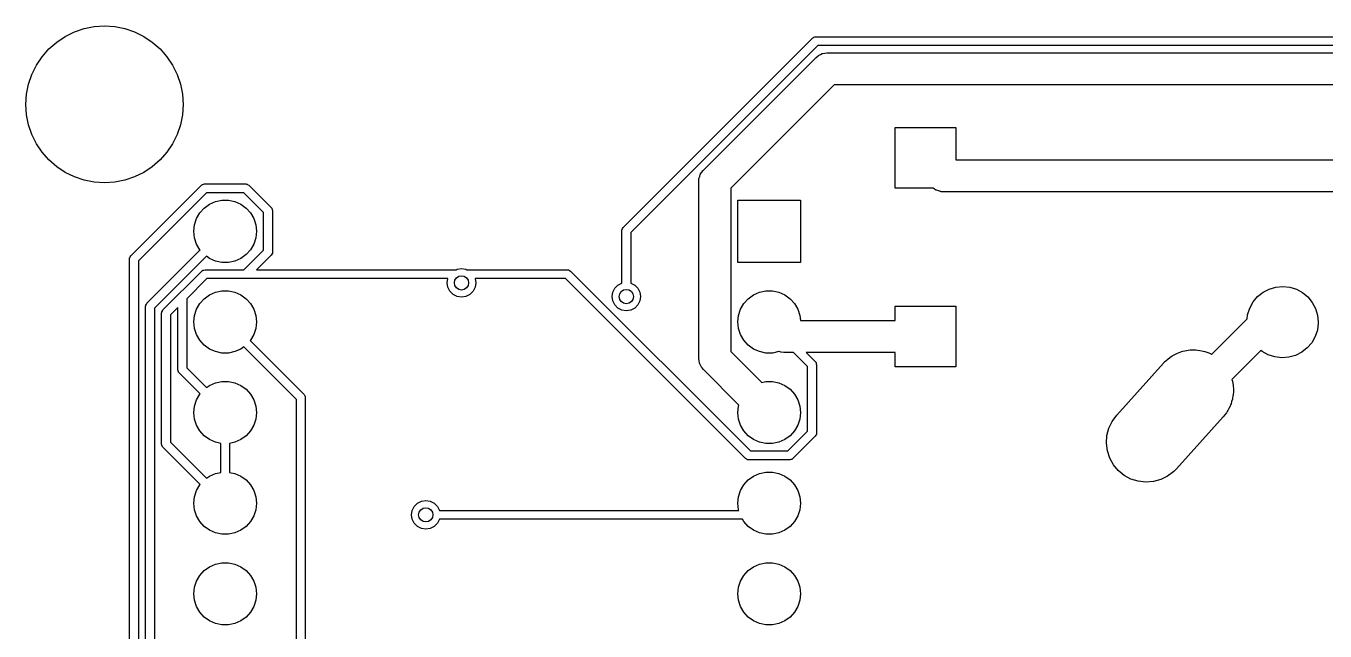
# Model space of a CAD drawing. Extents: x 124.3 to 210.2, y -114.7 to -26.3.
# Drawn here: x 124.3 to 160.69, y -43.26 to -26.3 of the extents above; entities that cross this region are included whole.
import ezdxf

# ---------------------------------------------------------------- set-up
doc = ezdxf.new("R2010")
doc.units = 0
doc.layers.add('BLACK', color=7, linetype='CONTINUOUS')

msp = doc.modelspace()

# ---------------------------------------------------------------- linework, layer by layer
at = {"layer": 'BLACK', "linetype": 'CONTINUOUS'}
for p, q in [((125.4, -26.5947), (125.658, -26.4675)), ((125.658, -26.4675), (125.931, -26.375)), ((125.931, -26.375), (126.213, -26.3188)), ((126.213, -26.3188), (126.5, -26.3)), ((126.5, -26.3), (126.787, -26.3188)), ((126.787, -26.3188), (127.069, -26.375)), ((127.069, -26.375), (127.342, -26.4675)), ((127.342, -26.4675), (127.6, -26.5947)), ((124.944, -26.9444), (125.161, -26.7546)), ((125.161, -26.7546), (125.4, -26.5947)), ((127.6, -26.5947), (127.839, -26.7546)), ((127.839, -26.7546), (128.056, -26.9444)), ((141.028, -31.9503), (146.342, -26.6366)), ((146.482, -26.85), (141.242, -32.0905)), ((146.342, -26.6366), (146.36, -26.6233)), ((146.36, -26.6233), (146.363, -26.6198)), ((146.363, -26.6198), (146.366, -26.619)), ((146.366, -26.619), (146.371, -26.6151)), ((146.371, -26.6151), (146.401, -26.6087)), ((146.401, -26.6087), (146.43, -26.6)), ((146.43, -26.6), (201.191, -26.6)), ((201.139, -26.85), (146.482, -26.85)), ((124.595, -27.4), (124.755, -27.1607)), ((124.755, -27.1607), (124.944, -26.9444)), ((128.056, -26.9444), (128.245, -27.1607)), ((128.245, -27.1607), (128.405, -27.4)), ((143.276, -30.3395), (146.433, -27.1818)), ((146.433, -27.1818), (146.487, -27.1359)), ((146.487, -27.1359), (146.493, -27.1327)), ((146.493, -27.1327), (146.498, -27.1278)), ((146.498, -27.1278), (146.552, -27.1019)), ((146.552, -27.1019), (146.606, -27.0743)), ((146.606, -27.0743), (146.613, -27.073)), ((146.613, -27.073), (146.619, -27.0699)), ((146.619, -27.0699), (146.678, -27.061)), ((146.678, -27.061), (146.737, -27.0502)), ((146.737, -27.0502), (146.744, -27.0511)), ((146.744, -27.0511), (146.751, -27.05)), ((146.751, -27.05), (200.87, -27.05)), ((124.467, -27.6581), (124.595, -27.4)), ((128.405, -27.4), (128.533, -27.6581)), ((124.319, -28.2128), (124.375, -27.9306)), ((124.375, -27.9306), (124.467, -27.6581)), ((128.533, -27.6581), (128.625, -27.9306)), ((128.625, -27.9306), (128.681, -28.2128)), ((146.938, -27.95), (144.044, -30.8441)), ((200.684, -27.95), (146.938, -27.95)), ((124.3, -28.5), (124.319, -28.2128)), ((128.681, -28.2128), (128.7, -28.5)), ((124.319, -28.7872), (124.3, -28.5)), ((128.7, -28.5), (128.681, -28.7872)), ((124.375, -29.0694), (124.319, -28.7872)), ((124.467, -29.3419), (124.375, -29.0694)), ((128.625, -29.0694), (128.533, -29.3419)), ((128.681, -28.7872), (128.625, -29.0694)), ((124.595, -29.6), (124.467, -29.3419)), ((128.533, -29.3419), (128.405, -29.6)), ((148.65, -30.85), (148.65, -29.15)), ((148.65, -29.15), (150.35, -29.15)), ((150.35, -29.15), (150.35, -30.05)), ((124.755, -29.8393), (124.595, -29.6)), ((128.405, -29.6), (128.245, -29.8393)), ((124.944, -30.0556), (124.755, -29.8393)), ((125.161, -30.2454), (124.944, -30.0556)), ((128.056, -30.0556), (127.839, -30.2454)), ((128.245, -29.8393), (128.056, -30.0556)), ((150.35, -30.05), (178.056, -30.05)), ((125.4, -30.4053), (125.161, -30.2454)), ((125.658, -30.5325), (125.4, -30.4053)), ((125.931, -30.625), (125.658, -30.5325)), ((127.342, -30.5325), (127.069, -30.625)), ((127.6, -30.4053), (127.342, -30.5325)), ((127.839, -30.2454), (127.6, -30.4053)), ((143.152, -30.5734), (143.172, -30.5168)), ((143.172, -30.5168), (143.19, -30.4597)), ((143.19, -30.4597), (143.194, -30.4539)), ((143.194, -30.4539), (143.196, -30.4471)), ((143.196, -30.4471), (143.232, -30.3989)), ((143.232, -30.3989), (143.266, -30.3497)), ((143.266, -30.3497), (143.271, -30.3452)), ((143.271, -30.3452), (143.276, -30.3395)), ((126.213, -30.6812), (125.931, -30.625)), ((126.5, -30.7), (126.213, -30.6812)), ((126.787, -30.6812), (126.5, -30.7)), ((127.069, -30.625), (126.787, -30.6812)), ((127.237, -32.7427), (129.215, -30.7643)), ((129.215, -30.7643), (129.233, -30.751)), ((129.233, -30.751), (129.236, -30.7475)), ((129.236, -30.7475), (129.239, -30.7467)), ((129.239, -30.7467), (129.244, -30.7428)), ((129.244, -30.7428), (129.274, -30.7364)), ((129.274, -30.7364), (129.303, -30.7277)), ((129.303, -30.7277), (130.457, -30.7277)), ((130.457, -30.7277), (130.479, -30.7309)), ((130.479, -30.7309), (130.483, -30.7306)), ((130.483, -30.7306), (130.486, -30.7319)), ((130.486, -30.7319), (130.492, -30.7328)), ((130.492, -30.7328), (130.518, -30.7495)), ((130.518, -30.7495), (130.545, -30.7643)), ((130.545, -30.7643), (131.17, -31.389)), ((143.144, -30.6577), (143.149, -30.5873)), ((143.144, -35.6077), (143.144, -30.6577)), ((143.149, -30.5873), (143.151, -30.5805)), ((143.151, -30.5805), (143.152, -30.5734)), ((144.044, -30.8441), (144.044, -35.4213)), ((149.724, -30.85), (148.65, -30.85)), ((149.741, -30.8621), (149.724, -30.85)), ((149.789, -30.8977), (149.741, -30.8621)), ((149.796, -30.9001), (149.789, -30.8977)), ((149.802, -30.9041), (149.796, -30.9001)), ((149.859, -30.9222), (149.802, -30.9041)), ((149.916, -30.942), (149.859, -30.9222)), ((129.355, -30.9777), (127.45, -32.8829)), ((130.405, -30.9777), (129.355, -30.9777)), ((129.442, -31.2951), (129.609, -31.2206)), ((129.609, -31.2206), (129.788, -31.1825)), ((129.788, -31.1825), (129.972, -31.1825)), ((129.972, -31.1825), (130.151, -31.2206)), ((130.151, -31.2206), (130.318, -31.2951)), ((130.956, -31.5292), (130.405, -30.9777)), ((144.244, -32.9303), (144.244, -31.1777)), ((144.244, -31.1777), (145.996, -31.1777)), ((145.996, -31.1777), (145.996, -32.9303)), ((149.923, -30.9423), (149.916, -30.942)), ((149.93, -30.9445), (149.923, -30.9423)), ((150, -30.95), (149.93, -30.9445)), ((178.242, -30.95), (150, -30.95)), ((129.079, -31.6976), (129.171, -31.5389)), ((129.171, -31.5389), (129.294, -31.4028)), ((129.294, -31.4028), (129.442, -31.2951)), ((130.318, -31.2951), (130.466, -31.4028)), ((130.466, -31.4028), (130.589, -31.5389)), ((130.589, -31.5389), (130.681, -31.6976)), ((130.956, -32.5788), (130.956, -31.5292)), ((131.17, -31.389), (131.183, -31.4068)), ((131.183, -31.4068), (131.186, -31.4098)), ((131.186, -31.4098), (131.187, -31.4125)), ((131.187, -31.4125), (131.191, -31.4177)), ((131.191, -31.4177), (131.198, -31.4478)), ((131.198, -31.4478), (131.206, -31.4774)), ((131.206, -31.4774), (131.206, -32.6306)), ((129.004, -32.054), (129.023, -31.8718)), ((129.023, -31.8718), (129.079, -31.6976)), ((130.681, -31.6976), (130.737, -31.8718)), ((130.737, -31.8718), (130.756, -32.054)), ((140.992, -32.0387), (140.995, -32.0166)), ((140.995, -32.012), (140.996, -32.0096)), ((140.995, -32.0166), (140.995, -32.012)), ((140.996, -32.0096), (140.997, -32.0032)), ((140.997, -32.0032), (141.014, -31.9773)), ((141.014, -31.9773), (141.028, -31.9503)), ((129.023, -32.2362), (129.004, -32.054)), ((129.079, -32.4104), (129.023, -32.2362)), ((130.737, -32.2362), (130.681, -32.4104)), ((130.756, -32.054), (130.737, -32.2362)), ((140.992, -33.5036), (140.992, -32.0387)), ((141.242, -32.0905), (141.242, -33.5036)), ((127.222, -32.7697), (127.237, -32.7427)), ((127.687, -34.0706), (129.179, -32.5781)), ((129.171, -32.5691), (129.079, -32.4104)), ((129.179, -32.5781), (129.171, -32.5691)), ((130.466, -32.7052), (130.318, -32.8129)), ((130.405, -33.1303), (130.956, -32.5788)), ((130.589, -32.5691), (130.466, -32.7052)), ((130.681, -32.4104), (130.589, -32.5691)), ((131.17, -32.719), (130.758, -33.1303)), ((131.184, -32.692), (131.17, -32.719)), ((131.201, -32.6661), (131.184, -32.692)), ((131.202, -32.6597), (131.201, -32.6661)), ((131.203, -32.6573), (131.202, -32.6597)), ((131.206, -32.6306), (131.203, -32.6527)), ((131.203, -32.6527), (131.203, -32.6573)), ((127.2, -32.8311), (127.203, -32.8091)), ((127.2, -106.11), (127.2, -32.8311)), ((127.203, -32.8045), (127.204, -32.802)), ((127.203, -32.8091), (127.203, -32.8045)), ((127.204, -32.802), (127.205, -32.7956)), ((127.205, -32.7956), (127.222, -32.7697)), ((127.45, -32.8829), (127.45, -106.058)), ((129.358, -32.7523), (127.9, -34.2108)), ((129.442, -32.8129), (129.358, -32.7523)), ((129.609, -32.8874), (129.442, -32.8129)), ((129.788, -32.9255), (129.609, -32.8874)), ((129.972, -32.9255), (129.788, -32.9255)), ((130.151, -32.8874), (129.972, -32.9255)), ((130.318, -32.8129), (130.151, -32.8874)), ((136.376, -33.1196), (136.5, -33.1)), ((136.5, -33.1), (136.624, -33.1196)), ((145.996, -32.9303), (144.244, -32.9303)), ((128.137, -34.257), (129.227, -33.1669)), ((129.367, -33.3803), (128.804, -33.9435)), ((129.227, -33.1669), (129.245, -33.1536)), ((129.245, -33.1536), (129.248, -33.1501)), ((129.248, -33.1501), (129.25, -33.1493)), ((129.25, -33.1493), (129.255, -33.1454)), ((129.255, -33.1454), (129.268, -33.1428)), ((129.268, -33.1428), (129.286, -33.139)), ((129.286, -33.139), (129.315, -33.1303)), ((129.315, -33.1303), (130.405, -33.1303)), ((136.119, -33.3803), (129.367, -33.3803)), ((130.758, -33.1303), (136.355, -33.1303)), ((136.1, -33.5), (136.119, -33.3803)), ((136.355, -33.1303), (136.376, -33.1196)), ((136.624, -33.1196), (136.645, -33.1303)), ((136.645, -33.1303), (139.463, -33.1303)), ((139.412, -33.3803), (136.881, -33.3803)), ((136.881, -33.3803), (136.9, -33.5)), ((144.455, -38.4237), (139.412, -33.3803)), ((139.463, -33.1303), (139.485, -33.1335)), ((139.485, -33.1335), (139.49, -33.1332)), ((139.49, -33.1332), (139.492, -33.1345)), ((139.492, -33.1345), (139.499, -33.1354)), ((139.499, -33.1354), (139.525, -33.1521)), ((139.525, -33.1521), (139.552, -33.1669)), ((139.552, -33.1669), (144.595, -38.2103)), ((129.294, -33.9428), (129.442, -33.8351)), ((129.442, -33.8351), (129.609, -33.7606)), ((129.609, -33.7606), (129.788, -33.7225)), ((129.788, -33.7225), (129.972, -33.7225)), ((129.972, -33.7225), (130.151, -33.7606)), ((130.151, -33.7606), (130.318, -33.8351)), ((130.318, -33.8351), (130.466, -33.9428)), ((136.12, -33.6236), (136.1, -33.5)), ((136.176, -33.7351), (136.12, -33.6236)), ((136.265, -33.8236), (136.176, -33.7351)), ((136.376, -33.8804), (136.265, -33.8236)), ((136.735, -33.8236), (136.624, -33.8804)), ((136.824, -33.7351), (136.735, -33.8236)), ((136.88, -33.6236), (136.824, -33.7351)), ((136.9, -33.5), (136.88, -33.6236)), ((140.717, -33.8833), (140.736, -33.7597)), ((140.736, -33.7597), (140.793, -33.6482)), ((140.793, -33.6482), (140.882, -33.5597)), ((140.882, -33.5597), (140.992, -33.5036)), ((141.242, -33.5036), (141.352, -33.5597)), ((141.352, -33.5597), (141.44, -33.6482)), ((141.44, -33.6482), (141.497, -33.7597)), ((141.497, -33.7597), (141.517, -33.8833)), ((144.534, -33.9428), (144.682, -33.8351)), ((144.682, -33.8351), (144.849, -33.7606)), ((144.849, -33.7606), (145.028, -33.7225)), ((145.028, -33.7225), (145.212, -33.7225)), ((145.212, -33.7225), (145.391, -33.7606)), ((145.391, -33.7606), (145.558, -33.8351)), ((145.558, -33.8351), (145.706, -33.9428)), ((158.8, -33.8855), (158.952, -33.7632)), ((158.952, -33.7632), (159.125, -33.6728)), ((159.125, -33.6728), (159.313, -33.6177)), ((159.313, -33.6177), (159.507, -33.6)), ((159.507, -33.6), (159.701, -33.6204)), ((159.701, -33.6204), (159.888, -33.6781)), ((159.888, -33.6781), (160.059, -33.771)), ((160.059, -33.771), (160.21, -33.8954)), ((127.65, -34.159), (127.653, -34.137)), ((127.65, -103.141), (127.65, -34.159)), ((127.653, -34.1324), (127.654, -34.1299)), ((127.653, -34.137), (127.653, -34.1324)), ((127.654, -34.1299), (127.655, -34.1235)), ((127.655, -34.1235), (127.672, -34.0976)), ((127.672, -34.0976), (127.687, -34.0706)), ((128.554, -34.1935), (128.35, -34.3972)), ((128.554, -35.9327), (128.554, -34.1935)), ((128.804, -33.9435), (128.804, -35.8809)), ((129.079, -34.2376), (129.171, -34.0789)), ((129.171, -34.0789), (129.294, -33.9428)), ((130.466, -33.9428), (130.589, -34.0789)), ((130.589, -34.0789), (130.681, -34.2376)), ((136.5, -33.9), (136.376, -33.8804)), ((136.624, -33.8804), (136.5, -33.9)), ((140.736, -34.0069), (140.717, -33.8833)), ((140.793, -34.1184), (140.736, -34.0069)), ((140.882, -34.2069), (140.793, -34.1184)), ((141.44, -34.1184), (141.352, -34.2069)), ((141.497, -34.0069), (141.44, -34.1184)), ((141.517, -33.8833), (141.497, -34.0069)), ((144.319, -34.2376), (144.411, -34.0789)), ((144.411, -34.0789), (144.534, -33.9428)), ((145.706, -33.9428), (145.829, -34.0789)), ((145.829, -34.0789), (145.921, -34.2376)), ((148.65, -34.55), (148.65, -34.15)), ((148.65, -34.15), (150.35, -34.15)), ((150.35, -34.15), (150.35, -35.85)), ((158.581, -34.2061), (158.675, -34.035)), ((158.675, -34.035), (158.8, -33.8855)), ((160.21, -33.8954), (160.333, -34.0466)), ((160.333, -34.0466), (160.425, -34.2189)), ((127.9, -34.2108), (127.9, -103.089)), ((128.1, -34.3454), (128.103, -34.3234)), ((128.1, -38.019), (128.1, -34.3454)), ((128.103, -34.3188), (128.104, -34.3163)), ((128.103, -34.3234), (128.103, -34.3188)), ((128.104, -34.3163), (128.105, -34.3099)), ((128.105, -34.3099), (128.122, -34.284)), ((128.122, -34.284), (128.137, -34.257)), ((128.35, -34.3972), (128.35, -37.9672)), ((129.004, -34.594), (129.023, -34.4118)), ((129.023, -34.4118), (129.079, -34.2376)), ((130.681, -34.2376), (130.737, -34.4118)), ((130.737, -34.4118), (130.756, -34.594)), ((140.993, -34.2637), (140.882, -34.2069)), ((141.117, -34.2833), (140.993, -34.2637)), ((141.24, -34.2637), (141.117, -34.2833)), ((141.352, -34.2069), (141.24, -34.2637)), ((144.244, -34.594), (144.263, -34.4118)), ((144.263, -34.4118), (144.319, -34.2376)), ((145.921, -34.2376), (145.977, -34.4118)), ((145.977, -34.4118), (145.992, -34.55)), ((145.992, -34.55), (148.65, -34.55)), ((157.514, -35.4996), (158.509, -34.5043)), ((158.509, -34.5043), (158.522, -34.3921)), ((158.522, -34.3921), (158.581, -34.2061)), ((160.425, -34.2189), (160.481, -34.4058)), ((160.481, -34.4058), (160.5, -34.6)), ((129.023, -34.7762), (129.004, -34.594)), ((129.079, -34.9504), (129.023, -34.7762)), ((130.737, -34.7762), (130.681, -34.9504)), ((130.756, -34.594), (130.737, -34.7762)), ((144.263, -34.7762), (144.244, -34.594)), ((144.319, -34.9504), (144.263, -34.7762)), ((160.475, -34.8215), (160.414, -35.0067)), ((160.5, -34.6279), (160.475, -34.8215)), ((160.5, -34.6), (160.5, -34.6279)), ((129.171, -35.1091), (129.079, -34.9504)), ((129.294, -35.2452), (129.171, -35.1091)), ((129.442, -35.3529), (129.294, -35.2452)), ((130.402, -35.2923), (130.318, -35.3529)), ((131.875, -36.7658), (130.402, -35.2923)), ((130.589, -35.1091), (130.581, -35.1181)), ((130.581, -35.1181), (132.088, -36.6256)), ((130.681, -34.9504), (130.589, -35.1091)), ((144.411, -35.1091), (144.319, -34.9504)), ((144.534, -35.2452), (144.411, -35.1091)), ((144.682, -35.3529), (144.534, -35.2452)), ((160.317, -35.1764), (160.19, -35.3242)), ((160.414, -35.0067), (160.317, -35.1764)), ((129.609, -35.4274), (129.442, -35.3529)), ((129.788, -35.4655), (129.609, -35.4274)), ((129.972, -35.4655), (129.788, -35.4655)), ((130.151, -35.4274), (129.972, -35.4655)), ((130.318, -35.3529), (130.151, -35.4274)), ((143.145, -35.6148), (143.144, -35.6077)), ((143.144, -35.6218), (143.145, -35.6148)), ((143.155, -35.6808), (143.144, -35.6218)), ((144.044, -35.4213), (144.91, -36.2877)), ((144.849, -35.4274), (144.682, -35.3529)), ((145.028, -35.4655), (144.849, -35.4274)), ((145.212, -35.4655), (145.028, -35.4655)), ((145.391, -35.4274), (145.212, -35.4655)), ((145.395, -35.4256), (145.391, -35.4274)), ((145.442, -35.442), (145.395, -35.4256)), ((145.449, -35.4423), (145.442, -35.442)), ((145.456, -35.4445), (145.449, -35.4423)), ((145.526, -35.45), (145.456, -35.4445)), ((145.799, -35.45), (145.526, -35.45)), ((146.196, -35.8471), (145.799, -35.45)), ((148.65, -35.45), (146.153, -35.45)), ((146.153, -35.45), (146.41, -35.7069)), ((148.65, -35.85), (148.65, -35.45)), ((156.24, -35.6706), (156.289, -35.6338)), ((156.289, -35.6338), (156.339, -35.5899)), ((156.339, -35.5899), (156.377, -35.5671)), ((156.377, -35.5671), (156.411, -35.5418)), ((156.411, -35.5418), (156.462, -35.5165)), ((156.462, -35.5165), (156.516, -35.4846)), ((156.516, -35.4846), (156.561, -35.4678)), ((156.561, -35.4678), (156.602, -35.4476)), ((156.602, -35.4476), (156.654, -35.4334)), ((156.654, -35.4334), (156.709, -35.4133)), ((156.709, -35.4133), (156.761, -35.4044)), ((156.761, -35.4044), (156.809, -35.3914)), ((156.809, -35.3914), (156.859, -35.3876)), ((156.859, -35.3876), (156.912, -35.3785)), ((156.912, -35.3785), (156.969, -35.3792)), ((156.969, -35.3792), (157.022, -35.3752)), ((157.022, -35.3752), (157.068, -35.3805)), ((157.068, -35.3805), (157.118, -35.3812)), ((157.118, -35.3812), (157.178, -35.3931)), ((157.178, -35.3931), (157.234, -35.3996)), ((157.234, -35.3996), (157.275, -35.4124)), ((157.275, -35.4124), (157.32, -35.4213)), ((157.32, -35.4213), (157.381, -35.4457)), ((157.381, -35.4457), (157.438, -35.4637)), ((157.438, -35.4637), (157.472, -35.4822)), ((157.472, -35.4822), (157.511, -35.4976)), ((157.511, -35.4976), (157.514, -35.4996)), ((158.895, -35.3917), (158.082, -36.2047)), ((158.929, -35.4211), (158.895, -35.3917)), ((159.1, -35.5164), (158.929, -35.4211)), ((159.285, -35.5767), (159.1, -35.5164)), ((159.479, -35.5998), (159.285, -35.5767)), ((159.674, -35.5848), (159.479, -35.5998)), ((159.862, -35.5323), (159.674, -35.5848)), ((160.036, -35.4443), (159.862, -35.5323)), ((160.19, -35.3242), (160.036, -35.4443)), ((128.562, -35.9622), (128.554, -35.9327)), ((128.569, -35.9923), (128.562, -35.9622)), ((128.573, -35.9975), (128.569, -35.9923)), ((128.574, -36.0002), (128.573, -35.9975)), ((128.577, -36.0033), (128.574, -36.0002)), ((128.59, -36.0211), (128.577, -36.0033)), ((129.179, -36.6099), (128.59, -36.0211)), ((128.804, -35.8809), (129.358, -36.4357)), ((143.164, -35.74), (143.155, -35.6808)), ((143.167, -35.7464), (143.164, -35.74)), ((143.168, -35.7535), (143.167, -35.7464)), ((143.196, -35.8066), (143.168, -35.7535)), ((143.222, -35.8606), (143.196, -35.8066)), ((143.226, -35.8659), (143.222, -35.8606)), ((143.23, -35.8722), (143.226, -35.8659)), ((143.276, -35.9259), (143.23, -35.8722)), ((144.272, -36.9227), (143.276, -35.9259)), ((146.196, -37.6588), (146.196, -35.8471)), ((146.41, -35.7069), (146.423, -35.7248)), ((146.423, -35.7248), (146.426, -35.7278)), ((146.426, -35.7278), (146.427, -35.7305)), ((146.427, -35.7305), (146.431, -35.7357)), ((146.431, -35.7357), (146.438, -35.7658)), ((146.438, -35.7658), (146.446, -35.7953)), ((146.446, -35.7953), (146.446, -37.7106)), ((150.35, -35.85), (148.65, -35.85)), ((154.853, -37.2087), (156.163, -35.7487)), ((156.163, -35.7487), (156.178, -35.7332)), ((156.178, -35.7332), (156.184, -35.7256)), ((156.184, -35.7256), (156.195, -35.7155)), ((156.195, -35.7155), (156.24, -35.6706)), ((129.358, -36.4357), (129.442, -36.3751)), ((129.442, -36.3751), (129.609, -36.3006)), ((129.609, -36.3006), (129.788, -36.2625)), ((129.788, -36.2625), (129.972, -36.2625)), ((129.972, -36.2625), (130.151, -36.3006)), ((130.151, -36.3006), (130.318, -36.3751)), ((130.318, -36.3751), (130.466, -36.4828)), ((144.91, -36.2877), (145.028, -36.2625)), ((145.028, -36.2625), (145.212, -36.2625)), ((145.212, -36.2625), (145.391, -36.3006)), ((145.391, -36.3006), (145.558, -36.3751)), ((145.558, -36.3751), (145.706, -36.4828)), ((158.082, -36.2047), (158.098, -36.2546)), ((158.098, -36.2546), (158.1, -36.2746)), ((158.1, -36.2746), (158.106, -36.295)), ((158.106, -36.295), (158.115, -36.3903)), ((129.079, -36.7776), (129.171, -36.6189)), ((129.171, -36.6189), (129.179, -36.6099)), ((130.466, -36.4828), (130.589, -36.6189)), ((130.589, -36.6189), (130.681, -36.7776)), ((132.088, -36.6256), (132.102, -36.6434)), ((132.102, -36.6434), (132.105, -36.6465)), ((132.105, -36.6465), (132.106, -36.6492)), ((132.106, -36.6492), (132.11, -36.6544)), ((132.11, -36.6544), (132.116, -36.6845)), ((132.116, -36.6845), (132.125, -36.714)), ((132.125, -36.714), (132.125, -45.6203)), ((145.706, -36.4828), (145.829, -36.6189)), ((145.829, -36.6189), (145.921, -36.7776)), ((158.1, -36.7194), (158.094, -36.7626)), ((158.111, -36.6799), (158.1, -36.7194)), ((158.114, -36.6219), (158.111, -36.6799)), ((158.123, -36.5589), (158.114, -36.6219)), ((158.115, -36.3903), (158.124, -36.4666)), ((158.124, -36.4666), (158.123, -36.4829)), ((158.123, -36.4829), (158.125, -36.5)), ((158.125, -36.5), (158.123, -36.5589)), ((129.004, -37.134), (129.023, -36.9518)), ((129.023, -36.9518), (129.079, -36.7776)), ((130.681, -36.7776), (130.737, -36.9518)), ((130.737, -36.9518), (130.756, -37.134)), ((131.875, -45.6203), (131.875, -36.7658)), ((144.244, -37.134), (144.263, -36.9518)), ((144.263, -36.9518), (144.272, -36.9227)), ((145.921, -36.7776), (145.977, -36.9518)), ((145.977, -36.9518), (145.996, -37.134)), ((157.944, -37.1063), (157.927, -37.1372)), ((157.964, -37.0794), (157.944, -37.1063)), ((157.992, -37.0209), (157.964, -37.0794)), ((158.028, -36.9576), (157.992, -37.0209)), ((158.04, -36.9201), (158.028, -36.9576)), ((158.056, -36.8866), (158.04, -36.9201)), ((158.072, -36.8271), (158.056, -36.8866)), ((158.094, -36.7626), (158.072, -36.8271)), ((129.023, -37.3162), (129.004, -37.134)), ((129.079, -37.4904), (129.023, -37.3162)), ((130.737, -37.3162), (130.681, -37.4904)), ((130.756, -37.134), (130.737, -37.3162)), ((144.263, -37.3162), (144.244, -37.134)), ((144.319, -37.4904), (144.263, -37.3162)), ((145.977, -37.3162), (145.921, -37.4904)), ((145.996, -37.134), (145.977, -37.3162)), ((154.634, -37.5734), (154.726, -37.3806)), ((154.726, -37.3806), (154.853, -37.2087)), ((157.837, -37.2513), (156.527, -38.7113)), ((157.878, -37.1966), (157.837, -37.2513)), ((157.927, -37.1372), (157.878, -37.1966)), ((129.171, -37.6491), (129.079, -37.4904)), ((129.294, -37.7852), (129.171, -37.6491)), ((129.442, -37.8929), (129.294, -37.7852)), ((130.466, -37.7852), (130.318, -37.8929)), ((130.589, -37.6491), (130.466, -37.7852)), ((130.681, -37.4904), (130.589, -37.6491)), ((144.411, -37.6491), (144.319, -37.4904)), ((144.534, -37.7852), (144.411, -37.6491)), ((144.682, -37.8929), (144.534, -37.7852)), ((145.706, -37.7852), (145.558, -37.8929)), ((145.645, -38.2103), (146.196, -37.6588)), ((145.829, -37.6491), (145.706, -37.7852)), ((146.41, -37.799), (145.785, -38.4237)), ((145.921, -37.4904), (145.829, -37.6491)), ((146.424, -37.772), (146.41, -37.799)), ((146.441, -37.7461), (146.424, -37.772)), ((146.442, -37.7397), (146.441, -37.7461)), ((146.443, -37.7373), (146.442, -37.7397)), ((146.446, -37.7106), (146.443, -37.7327)), ((146.443, -37.7327), (146.443, -37.7373)), ((154.565, -37.9934), (154.579, -37.7801)), ((154.579, -37.7801), (154.634, -37.5734)), ((128.109, -38.0485), (128.1, -38.019)), ((128.115, -38.0786), (128.109, -38.0485)), ((128.119, -38.0838), (128.115, -38.0786)), ((128.12, -38.0865), (128.119, -38.0838)), ((128.123, -38.0896), (128.12, -38.0865)), ((128.137, -38.1074), (128.123, -38.0896)), ((129.179, -39.1499), (128.137, -38.1074)), ((128.35, -37.9672), (129.358, -38.9757)), ((129.609, -37.9674), (129.442, -37.8929)), ((129.755, -37.9984), (129.609, -37.9674)), ((129.755, -38.8096), (129.755, -37.9984)), ((130.151, -37.9674), (130.005, -37.9984)), ((130.005, -37.9984), (130.005, -38.8096)), ((130.318, -37.8929), (130.151, -37.9674)), ((144.849, -37.9674), (144.682, -37.8929)), ((145.028, -38.0055), (144.849, -37.9674)), ((145.212, -38.0055), (145.028, -38.0055)), ((145.391, -37.9674), (145.212, -38.0055)), ((145.558, -37.8929), (145.391, -37.9674)), ((154.592, -38.2054), (154.565, -37.9934)), ((154.658, -38.4086), (154.592, -38.2054)), ((144.482, -38.4385), (144.455, -38.4237)), ((144.508, -38.4552), (144.482, -38.4385)), ((144.514, -38.4561), (144.508, -38.4552)), ((144.517, -38.4574), (144.514, -38.4561)), ((144.521, -38.4571), (144.517, -38.4574)), ((144.543, -38.4603), (144.521, -38.4571)), ((145.697, -38.4603), (144.543, -38.4603)), ((144.595, -38.2103), (145.645, -38.2103)), ((145.726, -38.4516), (145.697, -38.4603)), ((145.756, -38.4452), (145.726, -38.4516)), ((145.761, -38.4413), (145.756, -38.4452)), ((145.764, -38.4405), (145.761, -38.4413)), ((145.767, -38.437), (145.764, -38.4405)), ((145.785, -38.4237), (145.767, -38.437)), ((154.762, -38.5956), (154.658, -38.4086)), ((129.358, -38.9757), (129.442, -38.9151)), ((129.442, -38.9151), (129.609, -38.8406)), ((129.609, -38.8406), (129.755, -38.8096)), ((130.005, -38.8096), (130.151, -38.8406)), ((130.151, -38.8406), (130.318, -38.9151)), ((130.318, -38.9151), (130.466, -39.0228)), ((144.534, -39.0228), (144.682, -38.9151)), ((144.682, -38.9151), (144.849, -38.8406)), ((144.849, -38.8406), (145.028, -38.8025)), ((145.028, -38.8025), (145.212, -38.8025)), ((145.212, -38.8025), (145.391, -38.8406)), ((145.391, -38.8406), (145.558, -38.9151)), ((145.558, -38.9151), (145.706, -39.0228)), ((154.899, -38.7597), (154.762, -38.5956)), ((155.064, -38.8949), (154.899, -38.7597)), ((155.252, -38.9963), (155.064, -38.8949)), ((156.279, -38.9182), (156.088, -39.0124)), ((156.45, -38.7894), (156.279, -38.9182)), ((156.527, -38.7113), (156.45, -38.7894)), ((129.079, -39.3176), (129.171, -39.1589)), ((129.171, -39.1589), (129.179, -39.1499)), ((130.466, -39.0228), (130.589, -39.1589)), ((130.589, -39.1589), (130.681, -39.3176)), ((144.319, -39.3176), (144.411, -39.1589)), ((144.411, -39.1589), (144.534, -39.0228)), ((145.706, -39.0228), (145.829, -39.1589)), ((145.829, -39.1589), (145.921, -39.3176)), ((155.456, -39.0604), (155.252, -38.9963)), ((155.668, -39.0848), (155.456, -39.0604)), ((155.881, -39.0686), (155.668, -39.0848)), ((156.088, -39.0124), (155.881, -39.0686)), ((129.004, -39.674), (129.023, -39.4918)), ((129.023, -39.4918), (129.079, -39.3176)), ((130.681, -39.3176), (130.737, -39.4918)), ((130.737, -39.4918), (130.756, -39.674)), ((135.265, -39.6764), (135.376, -39.6196)), ((135.376, -39.6196), (135.5, -39.6)), ((135.5, -39.6), (135.624, -39.6196)), ((135.624, -39.6196), (135.735, -39.6764)), ((144.244, -39.674), (144.263, -39.4918)), ((144.263, -39.4918), (144.319, -39.3176)), ((145.921, -39.3176), (145.977, -39.4918)), ((145.977, -39.4918), (145.996, -39.674)), ((129.023, -39.8562), (129.004, -39.674)), ((129.079, -40.0304), (129.023, -39.8562)), ((130.737, -39.8562), (130.681, -40.0304)), ((130.756, -39.674), (130.737, -39.8562)), ((135.1, -40), (135.12, -39.8764)), ((135.12, -40.1236), (135.1, -40)), ((135.12, -39.8764), (135.176, -39.7649)), ((135.176, -39.7649), (135.265, -39.6764)), ((135.735, -39.6764), (135.824, -39.7649)), ((135.824, -39.7649), (135.88, -39.875)), ((135.88, -39.875), (144.269, -39.875)), ((144.263, -39.8562), (144.244, -39.674)), ((144.269, -39.875), (144.263, -39.8562)), ((145.977, -39.8562), (145.921, -40.0304)), ((145.996, -39.674), (145.977, -39.8562)), ((129.171, -40.1891), (129.079, -40.0304)), ((129.294, -40.3252), (129.171, -40.1891)), ((129.442, -40.4329), (129.294, -40.3252)), ((130.466, -40.3252), (130.318, -40.4329)), ((130.589, -40.1891), (130.466, -40.3252)), ((130.681, -40.0304), (130.589, -40.1891)), ((135.176, -40.2351), (135.12, -40.1236)), ((135.265, -40.3236), (135.176, -40.2351)), ((135.376, -40.3804), (135.265, -40.3236)), ((135.5, -40.4), (135.376, -40.3804)), ((135.624, -40.3804), (135.5, -40.4)), ((135.735, -40.3236), (135.624, -40.3804)), ((135.824, -40.2351), (135.735, -40.3236)), ((135.88, -40.125), (135.824, -40.2351)), ((144.374, -40.125), (135.88, -40.125)), ((144.411, -40.1891), (144.374, -40.125)), ((144.534, -40.3252), (144.411, -40.1891)), ((144.682, -40.4329), (144.534, -40.3252)), ((145.706, -40.3252), (145.558, -40.4329)), ((145.829, -40.1891), (145.706, -40.3252)), ((145.921, -40.0304), (145.829, -40.1891)), ((129.609, -40.5074), (129.442, -40.4329)), ((129.788, -40.5455), (129.609, -40.5074)), ((129.972, -40.5455), (129.788, -40.5455)), ((130.151, -40.5074), (129.972, -40.5455)), ((130.318, -40.4329), (130.151, -40.5074)), ((144.849, -40.5074), (144.682, -40.4329)), ((145.028, -40.5455), (144.849, -40.5074)), ((145.212, -40.5455), (145.028, -40.5455)), ((145.391, -40.5074), (145.212, -40.5455)), ((145.558, -40.4329), (145.391, -40.5074)), ((129.294, -41.5628), (129.442, -41.4551)), ((129.442, -41.4551), (129.609, -41.3806)), ((129.609, -41.3806), (129.788, -41.3425)), ((129.788, -41.3425), (129.972, -41.3425)), ((129.972, -41.3425), (130.151, -41.3806)), ((130.151, -41.3806), (130.318, -41.4551)), ((130.318, -41.4551), (130.466, -41.5628)), ((144.534, -41.5628), (144.682, -41.4551)), ((144.682, -41.4551), (144.849, -41.3806)), ((144.849, -41.3806), (145.028, -41.3425)), ((145.028, -41.3425), (145.212, -41.3425)), ((145.212, -41.3425), (145.391, -41.3806)), ((145.391, -41.3806), (145.558, -41.4551)), ((145.558, -41.4551), (145.706, -41.5628)), ((129.079, -41.8576), (129.171, -41.6989)), ((129.171, -41.6989), (129.294, -41.5628)), ((130.466, -41.5628), (130.589, -41.6989)), ((130.589, -41.6989), (130.681, -41.8576)), ((144.319, -41.8576), (144.411, -41.6989)), ((144.411, -41.6989), (144.534, -41.5628)), ((145.706, -41.5628), (145.829, -41.6989)), ((145.829, -41.6989), (145.921, -41.8576)), ((129.004, -42.214), (129.023, -42.0318)), ((129.023, -42.0318), (129.079, -41.8576)), ((130.681, -41.8576), (130.737, -42.0318)), ((130.737, -42.0318), (130.756, -42.214)), ((144.244, -42.214), (144.263, -42.0318)), ((144.263, -42.0318), (144.319, -41.8576)), ((145.921, -41.8576), (145.977, -42.0318)), ((145.977, -42.0318), (145.996, -42.214)), ((129.023, -42.3962), (129.004, -42.214)), ((129.079, -42.5704), (129.023, -42.3962)), ((129.171, -42.7291), (129.079, -42.5704)), ((130.681, -42.5704), (130.589, -42.7291)), ((130.737, -42.3962), (130.681, -42.5704)), ((130.756, -42.214), (130.737, -42.3962)), ((144.263, -42.3962), (144.244, -42.214)), ((144.319, -42.5704), (144.263, -42.3962)), ((144.411, -42.7291), (144.319, -42.5704)), ((145.921, -42.5704), (145.829, -42.7291)), ((145.977, -42.3962), (145.921, -42.5704)), ((145.996, -42.214), (145.977, -42.3962)), ((129.294, -42.8652), (129.171, -42.7291)), ((129.442, -42.9729), (129.294, -42.8652)), ((130.466, -42.8652), (130.318, -42.9729)), ((130.589, -42.7291), (130.466, -42.8652)), ((144.534, -42.8652), (144.411, -42.7291)), ((144.682, -42.9729), (144.534, -42.8652)), ((145.706, -42.8652), (145.558, -42.9729)), ((145.829, -42.7291), (145.706, -42.8652)), ((129.609, -43.0474), (129.442, -42.9729)), ((129.788, -43.0855), (129.609, -43.0474)), ((129.972, -43.0855), (129.788, -43.0855)), ((130.151, -43.0474), (129.972, -43.0855)), ((130.318, -42.9729), (130.151, -43.0474)), ((144.849, -43.0474), (144.682, -42.9729)), ((145.028, -43.0855), (144.849, -43.0474)), ((145.212, -43.0855), (145.028, -43.0855)), ((145.391, -43.0474), (145.212, -43.0855)), ((145.558, -42.9729), (145.391, -43.0474))]:
    msp.add_line(p, q, dxfattribs=at)
at = {"layer": 'BLACK'}
for centre in [(136.5, -33.5), (141.117, -33.8833), (135.5, -40)]:
    msp.add_circle(centre, 0.2, dxfattribs=at)

doc.saveas('drawing.dxf')
